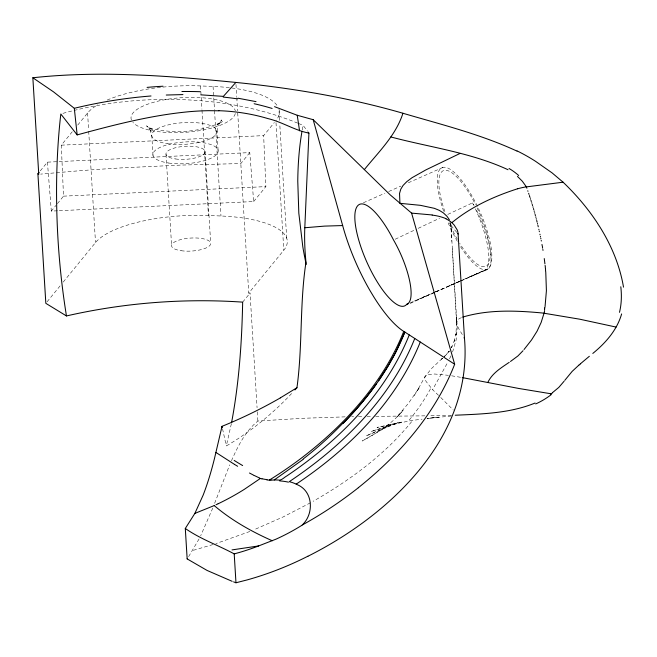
<?xml version="1.0" encoding="UTF-8"?>
<svg xmlns="http://www.w3.org/2000/svg" width="657" height="657" viewBox="0 0 657 657"><rect width="100%" height="100%" fill="white"/><g stroke="black" fill="none" stroke-linecap="round" stroke-linejoin="round"><path stroke-width="0.49" stroke-dasharray="3.29 2.46" d="M456.221 332.639L455.835 335.021L456.549 323.844L456.615 325.034L456.27 316.978L456.484 321.79L456.336 318.842M455.835 335.021L456.007 333.953L454.217 341.344L454.89 339.184L451.507 347.496M231.354 423.773L226.304 445.972C250.744 431.665 272.91 413.565 292.234 392.878M450.669 223.249L451.868 241.365M214.634 503.287L229.687 464.877M452.583 352.004L456.147 339.924L457.182 328.196L450.891 224.513M212.753 508.107L200.689 535.775M231.445 460.787C237.908 446.243 245.258 431.263 257.881 421.038L302.475 418.295L345.943 416.834M450.924 355.88L449.339 359.231M451.646 347.282L452.082 346.42M438.531 395.342L432.593 389.683L447.885 362.081M199.079 538.937L188.173 557.399M451.408 347.734L452.032 346.674M414.165 395.678L419.01 388.008L408.711 402.955L396.836 417.064L403.135 410.354C392.065 423.757 377.266 432.782 362.179 441.011L390.611 424.693L365.957 436.01L398.027 422.689L370.852 431.6L402.437 421.868L377.003 427.444L412.087 420.455L422.073 419.158M419.01 388.008L417.367 390.595L425.145 376.33L426.919 374.942L434.606 374.005L448.37 375.311M449.24 351.125L448.517 352.152L449.38 350.961M449.051 351.396L443.976 356.948M411.602 421.712C384.805 454.775 349.861 480.283 313.143 501.291M40.291 170.869L47.419 162.148L249.775 152.605L253.668 201.543L58.473 210.749M57.422 203.621L63.515 196.156L61.306 145.164L72.254 131.77M77.731 125.068L87.586 113.012A91.528 30.403 -3.5 0 1 97.868 104.718M57.455 210.798L51.32 211.086L55.894 205.485M47.074 301.818L60.731 285.105M63.22 282.067L95.511 242.564A91.52 30.403 -3.5 0 1 208.433 215.488L220.982 215.997A91.52 30.403 -3.5 0 1 283.799 250.218L248.74 293.112L250.054 293.088L257.068 407.734M249.775 152.605L240.815 163.56L181.143 165.071L122.728 167.814A764.879 254.07 -3.5 0 0 75.358 171.091L40.652 174.121M253.668 201.543L265.871 186.613L263.654 135.621L274.347 122.53M242.663 302.13L250.054 293.088M444.534 356.398L446.661 354.312L444.625 356.266M442.522 358.229L441.463 359.223L442.662 358.131M442.161 358.566L431.583 368.487L424.89 376.888L424.931 378.917L426.097 381.462L432.593 389.683M310.474 502.794L283.307 516.854L253.594 529.961M468.819 277.262L486.123 269.592L460.59 280.876M395.194 239.238L416.546 229.112M418.189 228.332L439.566 218.272M461.46 317.651C451.523 320.797 460.286 330.594 463.136 335.941M447.795 214.412L472.498 202.873A48.38 14.232 66.7 0 1 474.05 205.584M410.083 303.493L459.892 281.245M363.395 202.767L384.936 193.183M388.681 191.524L400.86 186.112M408.35 182.777L443.007 167.371M460.541 280.95L486.123 269.592M449.396 285.787L460.27 281.024M459.678 281.278L433.858 292.579M426.097 295.954L414.46 301.005M422.221 297.646L437.743 290.879M410.354 302.778L434.597 292.291M435.534 291.889L459.777 281.426M460.705 281.024L487.823 269.354M249.841 531.472L215.857 543.635M213.016 544.538L192.558 550.533M426.993 418.566L438.794 417.146L427.099 418.419M451.326 416.021L427.272 418.443M61.306 145.164L263.654 135.621M63.515 196.156L265.871 186.613M451.433 415.339L428.586 415.799M351.717 416.71L353.638 416.669M358.443 416.587L363.231 416.505M367.058 416.456L371.837 416.39M375.664 416.341L424.849 415.848M107.14 100.078A91.528 30.403 -3.5 0 1 200.508 85.936L213.057 86.445A91.528 30.403 -3.5 0 1 277.566 106.188M451.63 375.796L461.649 377.471M297.72 123.146C248.453 103.018 194.275 97.055 141.427 100.193A259.531 161.885 1 0 0 89.73 106.96A260.271 162.345 1 0 0 62.596 113.456M298.615 123.516L303.099 125.356L307.468 131.17M440.74 397.485L453.264 410.034M456.804 232.414L450.907 225.367L450.661 223.635M222.542 428.824L226.304 445.972M450.505 221.738L450.776 225.031M47.419 162.148L51.32 211.086M286.698 238.22L279.8 124.493M452.328 248.847L456.385 319.926M276.006 122.687L283.799 250.218M257.314 411.824L257.881 421.038M235.978 84.457L236.725 96.628M236.783 97.638L237.588 110.828M237.711 112.856L248.74 293.112M218.083 150.248L216.909 130.915L216.736 133.051L217.689 126.243L221.631 119.927L219.98 122.457L216.925 124.912L222.444 121.586C199.72 132.928 172.085 134.258 147.8 127.45L153.286 129.922L149.27 128.025L146.568 125.832L151.159 131.474L150.026 129.347L151.808 136.032L152.991 155.364M213.057 86.445L214.486 109.727M214.543 110.737L220.982 215.997M205.066 151.266L210.683 243.024M200.508 85.936L201.929 109.218M201.995 110.228L208.433 215.488M166.007 154.338L171.625 246.096M87.586 113.012L88.572 129.207M88.695 131.236L95.511 242.564M279.57 120.395L278.929 109.136A91.528 30.403 -3.5 0 1 275.883 120.666M430.491 388.788A194.053 176.24 -19.4 0 1 409.212 420.061M450.751 224.563A33.022 10.972 -3.5 0 1 450.924 224.201M235.296 113.472A52.297 17.369 -3.5 0 1 188.296 132.057A52.297 17.369 -3.5 0 1 132.895 122.374M131.4 119.944A52.297 17.369 -3.5 0 1 178.162 97.967A52.297 17.369 -3.5 0 1 235.305 110.91M477.089 207.891A52.297 15.809 66 0 1 488.701 263.243A52.297 15.809 66 0 1 459.711 243.304M457.305 239.205A52.297 15.809 66 0 1 449.142 222.666M444.879 211.644A52.297 15.809 66 0 1 444.222 170.393A52.297 15.809 66 0 1 475.537 204.713M443.647 211.217A55.566 16.795 66 0 1 453.544 171.789A55.566 16.795 66 0 1 491.617 251.746A55.566 16.795 66 0 1 460.524 246.654M457.305 241.291A55.566 16.795 66 0 1 447.819 222.074M302.22 130.053A216.638 84.581 77.9 0 1 303.115 125.388M472.498 202.873A55.566 16.351 66.7 0 1 473.475 204.836M475.364 208.819A55.566 16.351 66.7 0 1 484.965 270.15L485.334 270.158A48.38 14.232 66.7 0 0 475.545 208.343M181.069 250.703A19.611 6.513 -3.5 0 0 210.725 243.607A19.611 6.513 -3.5 0 0 181.652 239.37A19.611 6.513 -3.5 0 0 181.069 250.703M175.46 158.945A19.611 6.513 -3.5 0 0 205.115 151.849A19.611 6.513 -3.5 0 0 176.043 147.611A19.611 6.513 -3.5 0 0 175.46 158.945M167.33 143.678A32.686 10.857 -3.5 0 0 216.974 131.975A32.686 10.857 -3.5 0 0 168.767 124.773A32.686 10.857 -3.5 0 0 167.33 143.678M168.734 163.043A32.686 10.857 -3.5 0 0 218.165 151.217A32.686 10.857 -3.5 0 0 169.711 144.154A32.686 10.857 -3.5 0 0 168.734 163.043"/><path stroke-width="0.99" d="M294.936 389.946L296.948 387.729C302.672 346.165 299.584 303.665 305.99 262.233A122.44 47.805 77.9 0 1 304.708 230.007L308.921 133.116L308.19 132.139M544.612 309.685L544.669 309.127M544.825 308.018L544.916 307.476M545.047 306.663L546.41 290.714L545.77 272.236M231.535 422.796C239.058 383.031 241.842 342.535 242.663 302.13C183.689 298.122 124.091 302.811 66.456 315.943L45.834 303.337L37.909 173.785L39.1 172.331M222.271 427.6L222.009 426.377L214.42 458.75A204.064 56.527 -87.7 0 1 203.136 495.156L194.874 513.396L185.299 528.474L187.155 558.902L207.078 570.44L232.167 581.33M621.621 313.931C617.046 330.085 605.54 343.044 592.795 353.441M516.977 151.102C480.522 134.25 441.332 124.526 402.938 113.259C395.875 135.408 378.588 151.956 364.348 169.605L390.127 194.8L411.602 213.114L454.66 364.241C435.468 413.705 399.357 454.923 358.32 487.716M307.903 556.265C389.519 515.351 472.868 437.513 464.507 338.61L458.11 234.015A14.963 12.959 -56 0 0 457.239 229.975L454.143 225.014A33.811 29.269 -56 0 0 448.173 220.046L445.898 218.814M274.527 106.664L297.235 115.271L313.184 119.689L343.619 228.997A88.613 26.781 66 0 0 370.178 290.887L373.652 296.652A88.621 26.789 66 0 0 403.751 331.407C383.318 382.678 344.851 424.865 301.473 458.036C291.108 465.895 280.358 473.262 269.296 480.111C268.467 480.095 267.637 480.045 266.808 479.963M409.254 334.955C385.577 393.839 339.012 440.716 287.076 475.767C283.972 477.311 281.451 481.072 277.648 480.021C275.365 479.848 273.09 480.062 270.815 480.119M414.756 338.511C390.784 398.7 341.87 446.505 289.277 481.663C292.143 482.402 294.952 483.421 297.572 484.8C313.537 491.732 314.128 514.595 301.785 525.378M420.266 342.059C396.27 401.649 348.974 448.928 296.2 484.119M487.888 382.308C492.216 373.192 501.168 367.813 509.2 362.344M378.637 380.715L387.597 366.852L395.407 352.924L404.852 332.113L403.751 331.407M187.155 558.902L187.5 558.401M376.223 384.156C387.704 367.961 397.616 350.575 404.835 332.056L454.66 364.241M373.743 387.564L376.083 384.329M373.077 388.459L373.119 388.41A280.925 242.408 -54.2 0 1 343.184 423.157A278.396 240.224 -54.2 0 0 376.28 384.197M564.774 380.37L572.157 371.386L578.842 365.169M564.108 381.224L558.811 387.4L552.455 392.681M524.04 349.524L531.529 339.973L537.048 331.218L541.138 322.472L544.037 313.233L579.712 319.195L616.085 327.071M523.038 350.707L517.905 355.963L510.489 361.473M452.312 222.321C471.291 206.709 494.31 196.229 517.601 188.764M402.938 113.25C348.415 97.474 292.266 88.12 235.855 82.429L223.38 96.374L200.82 94.838M580.402 363.863L578.973 365.062M589.354 356.283L581.149 363.165A27.438 19.726 62.7 0 1 580.41 363.863M303.091 459.44L274.248 479.955M550.582 394.323L551.272 393.822L518.775 388.468L462.265 377.586M296.948 387.729L280.367 397.846M301.464 525.575L299.888 526.544A208.088 180.141 -56 0 1 275.94 539.192L258.612 545.942A233.958 202.561 -56 0 1 234.204 553.876C218.075 545.179 200.459 539.085 185.299 528.474M460.007 153.451L425.9 169.884L412.046 177.702L406.782 181.644L403.045 185.479L400.786 189.183L399.538 193.421L399.924 203.317L420.381 205.321L434.392 208.335L439.352 210.388L443.393 212.917L446.908 216.219L449.355 219.725M218.108 503.779L218.231 503.722A234.533 192.788 -49.9 0 0 244.297 489.366L260.443 478.395L261.962 478.978M217.853 503.894L215.989 504.773M214.494 505.471L194.874 513.396M406.699 304.363A48.38 14.626 66 0 0 393.551 240.019A55.566 16.795 66 0 0 357.416 206.068A55.566 16.795 66 0 0 370.4 269.584A55.566 16.795 66 0 0 406.699 304.363L408.252 303.69M535.102 403.037C509.865 413.343 482.115 414.025 455.252 415.224M462.791 317.076C488.315 309.439 515.712 310.49 541.976 312.954A47.476 14.618 9.5 0 1 544.037 313.266A22.56 16.639 61.3 0 0 544.587 310.556M66.456 315.943C59.565 273.353 56.338 230.172 56.568 187.023A450.111 182.268 77.5 0 1 60.814 113.998L77.165 134.907C113.776 124.953 150.716 115.336 188.592 111.756A169.736 105.876 1 0 1 208.786 110.68L218.904 110.795M37.909 173.785L38.755 174.302L32.85 77.764L53.537 91.873L74.307 108.298C99.494 102.164 125.175 98.033 151.02 95.979M233.588 581.872L235.97 582.767L246.942 579.967A333.288 288.522 -56 0 0 307.887 556.224M258.612 545.942L232.02 549.909M517.486 176.405L522.356 181.275L526.405 186.884L563.09 182.203C592.458 210.281 616.644 246.523 623.509 287.15M32.85 77.764C100.381 70.398 168.488 75.801 235.855 82.429M304.791 227.749L324.591 226.107L342.658 225.556M166.262 95.035L182.95 94.583M411.602 213.114L432.183 214.962M238.015 98.222L256.016 101.63M390.825 136.943C429.818 147.357 471.151 152.572 508.042 169.736M218.912 110.705A127.532 79.554 1 0 1 267.711 118.531C282.042 121.849 294.508 130.308 308.921 133.116M259.794 478.132L254.062 475.397M272.285 540.76C251.541 531.579 231.56 520.336 214.239 505.586M253.569 475.151L249.463 473.015M237.645 466.289L234.467 464.368M234.335 464.285L215.931 452.459M313.184 119.689L364.348 169.605M563.09 182.203L552.069 172.873L535.488 161.277A204.426 190.793 -64 0 0 517.075 150.905M457.674 233.481L458.11 234.015M464.047 337.714L464.507 338.61M526.7 187.705L526.898 188.263M527.776 190.768L527.965 191.327M528.639 193.281L529.016 194.406M529.394 195.531L529.575 196.098M529.764 196.665L530.043 197.519M530.413 198.66L530.593 199.235M530.963 200.377L531.324 201.527M531.685 202.685L531.866 203.259M532.219 204.417L532.572 205.584M532.917 206.758L533.098 207.341M533.443 208.515L533.78 209.69M534.116 210.864L534.281 211.455M534.617 212.638L534.782 213.238M535.11 214.428L535.439 215.627M535.759 216.826L535.915 217.426M536.227 218.625L536.383 219.224M536.695 220.432L536.851 221.031M536.999 221.639L537.155 222.247M537.459 223.462L537.607 224.07M537.902 225.285L538.264 226.813M538.839 229.26L538.978 229.876M539.257 231.108L539.389 231.724M539.931 234.204L540.062 234.82M540.391 236.364L540.522 236.98M540.777 238.228L540.9 238.844M297.235 115.271L299.559 130.817M541.212 240.413L541.327 241.037M541.976 244.453L542.263 246.014M542.37 246.638L542.641 248.206M542.854 249.455L543.011 250.391M544.251 258.546L544.924 263.851M545.105 265.42L545.17 266.044M74.307 108.298L77.165 134.907M545.244 266.66L545.433 268.516M545.491 269.14L545.581 270.068M545.639 270.684L545.721 271.612M234.204 553.867L235.97 582.767M551.322 393.88A30.411 23.258 66.4 0 1 552.496 392.738M517.659 188.789A32.612 10.832 -3.5 0 1 526.356 186.834M544.513 309.053A32.283 23.956 60.6 0 1 544.678 307.944M452.254 222.444A33.022 10.972 -3.5 0 1 452.369 222.329M509.044 168.479A52.527 42.828 11.5 0 1 518.669 175.526M358.336 487.749A382.686 331.284 -56 0 1 302.392 524.935M551.034 394.791A121.266 92.916 37.9 0 1 535.726 403.924M223.208 97.088A124.329 50.893 4.2 0 1 237.645 98.895M242.638 465.558A185.241 44.339 43.2 0 1 234.171 460.426M260.279 478.583A37.934 22.149 -37.1 0 1 259.638 478.304M270.881 479.988A54.851 32.669 -39.1 0 1 269.37 479.98M267.054 479.577A40.085 22.79 -35.2 0 1 262.176 478.731M280.383 397.879A348.826 257.413 -28.2 0 1 221.992 426.336M279.595 480.883A87.595 37.835 -25.2 0 1 288.431 482.156M343.069 423.034A336.343 293.079 -58.8 0 1 303.181 458.98M432.158 215.102A67.121 58.112 -56 0 1 445.988 218.625M620.799 286.781A62.128 41.317 70.4 0 1 619.494 312.346M306.219 264.426A126.908 49.546 77.9 0 1 302.811 246.769L298.82 213.188L297.769 181.266A216.638 84.581 77.9 0 1 301.941 131.646M147.078 87.389A292.505 176.232 7.7 0 1 163.043 86.223M181.899 91.512A184.707 85.5 4.6 0 1 200.418 91.725M254.144 103.732A135.211 61.06 3.4 0 1 272.138 108.454"/></g></svg>
